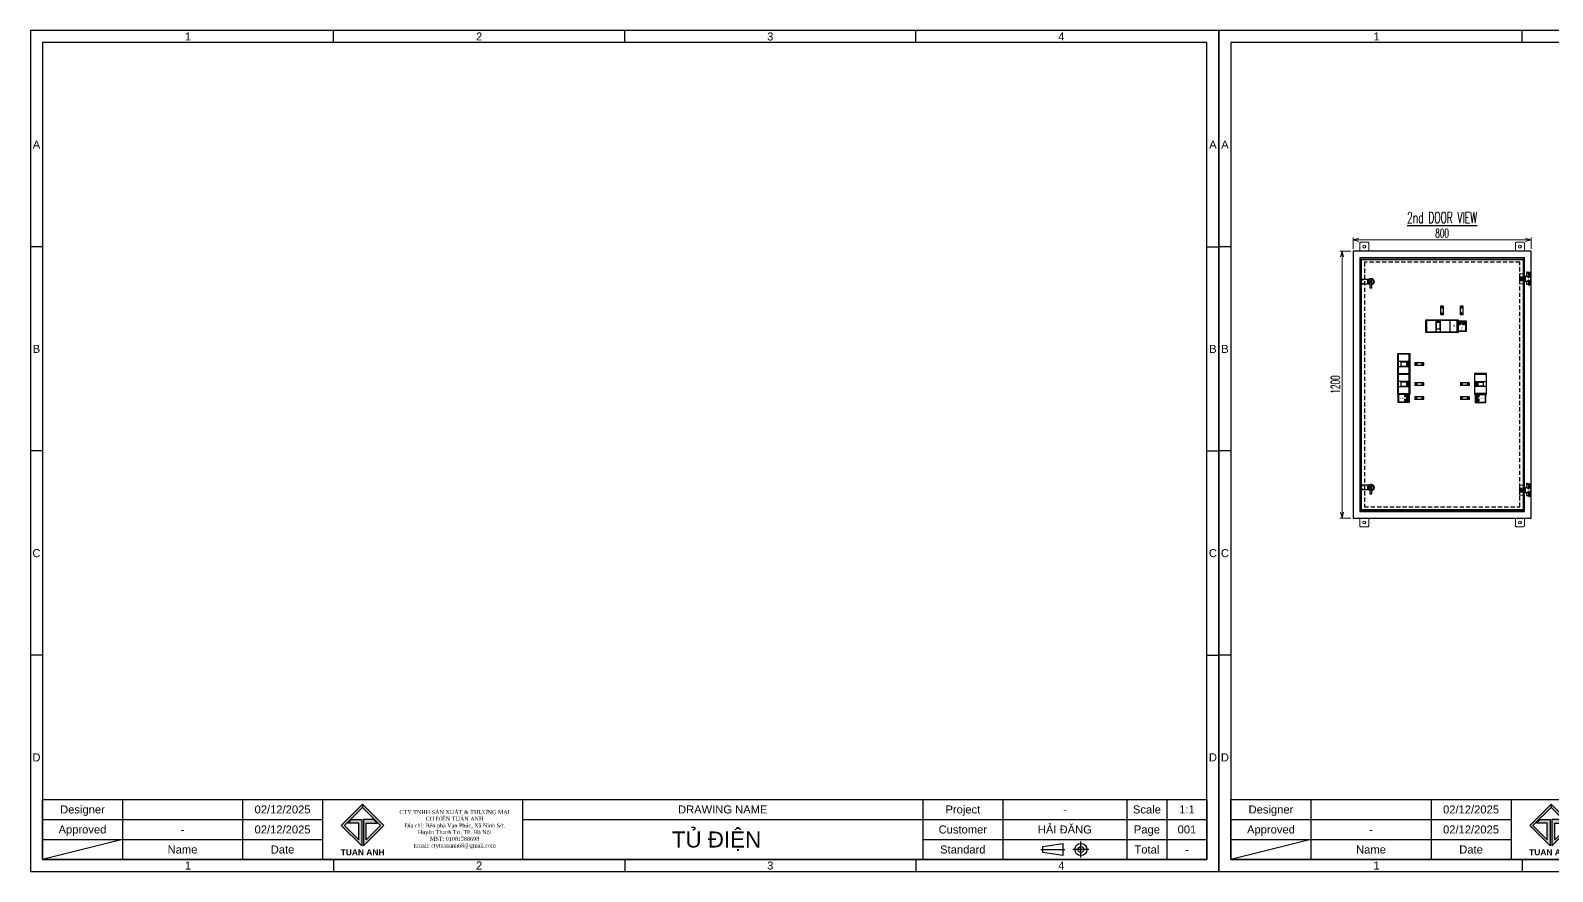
# Model space of a CAD drawing. Header units: millimetres. Extents: x 123558 to 149079, y -1073 to 14418.
# Drawn here: x 123558 to 130405, y 8184 to 11964 of the extents above; entities that cross this region are included whole.
import ezdxf
from ezdxf.enums import TextEntityAlignment as Align

# ---------------------------------------------------------------- set-up
doc = ezdxf.new("R2010")
doc.units = ezdxf.units.MM
doc.header["$LTSCALE"] = 3
doc.linetypes.add('ACAD_ISO04W100', pattern=[30, 24, -3, 0, -3])
doc.linetypes.add('HIDDEN', pattern=[9.525, 6.35, -3.175])
doc.layers.add('0 TĂNG CỨNG', color=7, linetype='Continuous', lineweight=15)
for name, color, linetype in [('@.TEXT', 7, 'Continuous'), ('@.VISIBLE', 7, 'Continuous'), ('centerline', 6, 'ACAD_ISO04W100'), ('dim', 7, 'Continuous'), ('EQUIPMENT', 4, 'Continuous'), ('equipments', 2, 'Continuous'), ('TEXT', 7, 'Continuous')]:
    doc.layers.add(name, color=color, linetype=linetype)
doc.styles.add('Ann_w01', font='romans.shx', dxfattribs={"width": 0.6, "bigfont": 'chineset.shx'})
doc.styles.add('Arial', font='arial.ttf')
doc.styles.add('Tahoma (Input Text)', font='tahoma.ttf')
doc.styles.add('WD_IEC', font='isocp2.shx')
doc.dimstyles.new('Dim 01_SC20', dxfattribs={"dimscale": 20, "dimtxt": 2, "dimasz": 1.3, "dimexe": 0.5, "dimexo": 0.5, "dimgap": 0.5, "dimtad": 1, "dimdec": 1, "dimzin": 12, "dimdsep": 46, "dimtxsty": 'Ann_w01', "dimblk": 'OPEN30', "dimcen": 1.5, "dimclrd": 6, "dimclre": 6, "dimclrt": 3, "dimadec": 1, "dimazin": 3, "dimtm": 1e-09, "dimtfac": 1, "dimtdec": 1, "dimtix": 1, "dimtmove": 0, "dimatfit": 3, "dimldrblk": 'OPEN30', "dimfxl": 1, "dimtolj": 1, "dimlwd": 20, "dimlwe": 20, "dimarcsym": 0})

# ---------------------------------------------------------------- blocks, each defined once
blk = doc.blocks.new('*U100')
at = {"color": 3}
for p, q in [((364.3, -3166.3), (364.3, -3216.3)), ((504.3, -3166.3), (364.3, -3166.3)), ((364.3, -3216.3), (504.3, -3216.3)), ((469.3, -3166.3), (469.3, -3216.3)), ((504.3, -3216.3), (504.3, -3166.3))]:
    blk.add_line(p, q, dxfattribs=at)
for p, q in [((405.8, -3166.3), (405.8, -3216.3)), ((427.8, -3166.3), (405.8, -3166.3)), ((405.8, -3216.3), (427.8, -3216.3)), ((409.3, -3203.9), (409.3, -3169.6)), ((409.3, -3174.4), (409.3, -3169.6)), ((409.3, -3169.6), (424.6, -3169.6)), ((409.3, -3169.6), (424.6, -3169.6)), ((424.6, -3174.4), (409.3, -3174.4)), ((424.6, -3203.9), (409.3, -3203.9)), ((424.6, -3169.6), (424.6, -3203.9)), ((424.6, -3169.6), (424.6, -3174.4)), ((427.8, -3216.3), (427.8, -3166.3))]:
    blk.add_line(p, q)
at = {"color": 1}
blk.add_lwpolyline([(361.3, -3163.3), (507.3, -3163.3), (507.3, -3219.3), (361.3, -3219.3)], close=True, dxfattribs=at)
at = {"layer": 'TEXT', "insert": (484.1, -3184.7), "char_height": 10, "attachment_point": 1, "style": 'Tahoma (Input Text)'}
blk.add_mtext_dynamic_manual_height_columns('N', width=11.015, gutter_width=1, heights=[0], dxfattribs=at)
blk = doc.blocks.new('*U101')
at = {"color": 1}
blk.add_lwpolyline([(-545.9, -2670.3), (-505.9, -2670.3), (-505.9, -2719.3), (-545.9, -2719.3)], close=True, dxfattribs=at)
at = {"color": 3}
blk.add_lwpolyline([(-543.9, -2672.3), (-507.9, -2672.3), (-507.9, -2717.3), (-543.9, -2717.3)], close=True, dxfattribs=at)
for points in [[(-541.9, -2677.8), (-509.9, -2677.8), (-509.9, -2681.3), (-541.9, -2681.3)], [(-538.9, -2681.3), (-530.9, -2681.3), (-530.9, -2689.3), (-538.9, -2689.3)], [(-520.9, -2681.3), (-512.9, -2681.3), (-512.9, -2689.3), (-520.9, -2689.3)]]:
    blk.add_lwpolyline(points, close=True)
at = {"insert": (-527.6, -2711.6), "char_height": 4, "attachment_point": 1, "rotation": 90, "style": 'Tahoma (Input Text)'}
blk.add_mtext_dynamic_manual_height_columns('BKN-2P', width=23.322, gutter_width=1, heights=[0], dxfattribs=at)
blk = doc.blocks.new('*U102')
for p, q in [((351.4, -3187.6, -40.3), (351.4, -3219.1, -40.3)), ((368.9, -3187.6, -40.3), (351.4, -3187.6, -40.3)), ((351.4, -3189.2, -40.3), (368.9, -3189.2, -40.3)), ((351.4, -3194.6, -40.3), (368.9, -3194.6, -40.3)), ((368.9, -3219.1, -40.3), (368.9, -3187.6, -40.3)), ((351.4, -3219.1, -40.3), (368.9, -3219.1, -40.3))]:
    blk.add_line(p, q)
at = {"color": 1}
blk.add_lwpolyline([(312.9, -3179.6), (406.9, -3179.6), (406.9, -3233.6), (312.9, -3233.6)], close=True, dxfattribs=at)
at = {"color": 3}
blk.add_lwpolyline([(314.9, -3231.6), (404.9, -3231.6), (404.9, -3181.6), (314.9, -3181.6)], close=True, dxfattribs=at)
at = {"color": 3, "elevation": -40.3}
blk.add_lwpolyline([(348.9, -3231.6), (370.9, -3231.6), (370.9, -3181.6), (348.9, -3181.6)], close=True, dxfattribs=at)
blk = doc.blocks.new('*U237')
at = {"color": 7, "lineweight": 9}
blk.add_lwpolyline([(58246.6, 22747.7), (58210.6, 22747.7, 0.414214), (58208.6, 22745.7), (58208.6, 22736.7, 0.414214), (58210.6, 22734.7), (58246.6, 22734.7, 0.414214), (58248.6, 22736.7), (58248.6, 22745.7, 0.414214)], format="xyb", close=True, dxfattribs=at)
blk.add_lwpolyline([(58246.6, 22747.7), (58210.6, 22747.7, 0.414214), (58208.6, 22745.7), (58208.6, 22736.7, 0.414214), (58210.6, 22734.7), (58246.6, 22734.7, 0.414214), (58248.6, 22736.7), (58248.6, 22745.7, 0.414214)], format="xyb", close=True, dxfattribs=at)
at = {"color": 6, "linetype": 'HIDDEN', "lineweight": 9, "ltscale": 10}
blk.add_lwpolyline([(58246.6, 22746.2), (58210.6, 22746.2, 0.414214), (58210.1, 22745.7), (58210.1, 22736.7, 0.414214), (58210.6, 22736.2), (58246.6, 22736.2, 0.414214), (58247.1, 22736.7), (58247.1, 22745.7, 0.414214)], format="xyb", close=True, dxfattribs=at)
blk.add_lwpolyline([(58246.6, 22746.2), (58210.6, 22746.2, 0.414214), (58210.1, 22745.7), (58210.1, 22736.7, 0.414214), (58210.6, 22736.2), (58246.6, 22736.2, 0.414214), (58247.1, 22736.7), (58247.1, 22745.7, 0.414214)], format="xyb", close=True, dxfattribs=at)
at = {"linetype": 'ByBlock', "lineweight": 9}
for centre in [(58215.3, 22741.2), (58241.9, 22741.2)]:
    blk.add_circle(centre, 2.4, dxfattribs=at)
at = {"style": 'WD_IEC', "width": 0.9}
blk.add_text('NAME LOAD', height=3.2, dxfattribs=at).set_placement((58228.8, 22741.1), align=Align.MIDDLE_CENTER)
blk.add_text('NAME LOAD', height=3.2, dxfattribs=at).set_placement((58228.8, 22741.1), align=Align.MIDDLE_CENTER)
blk = doc.blocks.new('Standard ISO')
at = {"color": 6}
for p, q in [((-6, 0), (0, 0)), ((6, 0), (2, 0)), ((4, -2), (4, 2))]:
    blk.add_line(p, q, dxfattribs=at)
blk.add_lwpolyline([(-0.5, 1.5), (-0.5, -1.5), (-5.5, -0.75), (-5.5, 0.75), (-0.5, 1.5)])
for radius in [1.5, 0.75]:
    blk.add_circle((4, 0), radius)
blk = doc.blocks.new('A$C4dbb82d6')
at = {"layer": '@.VISIBLE'}
h = blk.add_hatch(color=30, dxfattribs=at)
h.dxf.hatch_style = 1
h.paths.add_polyline_path([(0.21, 4.97), (3.62, 1.56), (3.62, 5.97), (1.92, 5.97), (1.3, 5.35), (3.12, 5.35), (3.12, 2.59), (0.74, 4.97), (3.75, 7.98), (3.75, 8.51)])
h = blk.add_hatch(color=150, dxfattribs=at)
h.dxf.hatch_style = 1
h.paths.add_polyline_path([(6.76, 4.97), (4.37, 2.59), (4.37, 5.35), (6.2, 5.35), (5.58, 5.97), (3.88, 5.97), (3.88, 1.56), (7.29, 4.97), (3.75, 8.51), (3.75, 7.98)])
at = {"layer": '@.VISIBLE', "color": 30}
blk.add_lwpolyline([(3.62, 5.97), (3.62, 1.56), (0.21, 4.97), (3.75, 8.51), (3.75, 7.98), (0.74, 4.97), (3.12, 2.59), (3.12, 5.35), (1.3, 5.35), (1.92, 5.97)], close=True, dxfattribs=at)
at = {"layer": '@.VISIBLE', "color": 150}
blk.add_lwpolyline([(3.88, 5.97), (3.88, 1.56), (7.29, 4.97), (3.75, 8.51), (3.75, 7.98), (6.76, 4.97), (4.37, 2.59), (4.37, 5.35), (6.2, 5.35), (5.58, 5.97)], close=True, dxfattribs=at)
at = {"layer": '@.VISIBLE', "color": 30, "insert": (3.75, 0.51), "char_height": 1, "attachment_point": 5, "style": 'Ann_w01'}
blk.add_mtext_dynamic_manual_height_columns('{\\fArial|b1|i0|c0|p34;\\W1;TUAN ANH}', width=7.5, gutter_width=49.6, heights=[0], dxfattribs=at)
blk = doc.blocks.new('KHUNG BAN VE (Made by Tung)')
at = {"layer": '@.VISIBLE', "color": 8}
for p, q in [((75.75, 207), (75.75, 210)), ((148.5, 207), (148.5, 210)), ((221.25, 207), (221.25, 210)), ((3, 156), (0, 156)), ((294, 156), (297, 156)), ((3, 105), (0, 105)), ((294, 105), (297, 105)), ((3, 54), (0, 54)), ((294, 54), (297, 54)), ((23, 18), (23, 3)), ((53, 18), (53, 3)), ((73, 18), (73, 3)), ((123, 18), (123, 3)), ((223, 18), (223, 3)), ((243, 18), (243, 3)), ((274, 18), (274, 3)), ((284, 18), (284, 3)), ((3, 13), (73, 13)), ((123, 13), (294, 13)), ((3, 8), (73, 8)), ((23, 8), (3, 3)), ((223, 8), (294, 8)), ((75.75, 3), (75.75, 0)), ((148.5, 3), (148.5, 0)), ((221.25, 3), (221.25, 0))]:
    blk.add_line(p, q, dxfattribs=at)
for points in [[(0, 0), (297, 0), (297, 210), (0, 210)], [(3, 3), (294, 3), (294, 207), (3, 207)], [(3, 18), (294, 18), (294, 3), (3, 3)]]:
    blk.add_lwpolyline(points, close=True, dxfattribs=at)
at = {"xscale": 1.5, "yscale": 1.5, "zscale": 1.5}
blk.add_blockref('A$C4dbb82d6', (77.375, 4.041), dxfattribs=at)
blk.add_blockref('Standard ISO', (258.5, 5.5))
at = {"layer": '@.TEXT', "color": 1, "style": 'Arial'}
for s, p in [('1', (39.375, 208.5)), ('2', (112.125, 208.5)), ('3', (184.875, 208.5)), ('4', (257.625, 208.5)), ('A', (1.5, 181.5)), ('A', (295.5, 181.5)), ('B', (1.5, 130.5)), ('B', (295.5, 130.5)), ('C', (1.5, 79.5)), ('C', (295.5, 79.5)), ('D', (1.5, 28.5)), ('D', (295.5, 28.5)), ('02/12/2025', (63, 15.5)), ('02/12/2025', (63, 10.5)), ('1', (39.375, 1.5)), ('2', (112.125, 1.5)), ('3', (184.875, 1.5)), ('4', (257.625, 1.5))]:
    blk.add_text(s, height=2, dxfattribs=at).set_placement(p, align=Align.MIDDLE_CENTER)
at = {"layer": '@.TEXT', "color": 2, "style": 'Arial'}
for s, p in [('Designer', (13, 15.5)), ('DRAWING NAME', (173, 15.5)), ('Project', (233, 15.5)), ('Scale', (279, 15.5)), ('Approved', (13, 10.5)), ('Customer', (233, 10.5)), ('Page', (279, 10.5)), ('Name', (38, 5.5)), ('Date', (63, 5.5)), ('Standard', (233, 5.5)), ('Total', (279, 5.5))]:
    blk.add_text(s, height=2, dxfattribs=at).set_placement(p, align=Align.MIDDLE_CENTER)
at = {"layer": '@.TEXT', "color": 1, "style": 'Arial'}
for tag, height, p in [('DESIGNER_NAME', 2, (38, 15.5)), ('PROJECT_CODE', 2, (258.5, 15.5)), ('SCALE', 2, (289, 15.5)), ('APPROVED_NAME', 2, (38, 10.5)), ('CUSTOMER_NAME', 2, (258.5, 10.5)), ('PAGE', 2, (289, 10.5)), ('DRAWING_NAME', 4, (173, 8)), ('TOTAL', 2, (289, 5.5))]:
    blk.add_attdef(tag, text='', height=height, dxfattribs=at).set_placement(p, align=Align.MIDDLE_CENTER)
at = {"layer": '@.VISIBLE', "color": 30, "insert": (106, 10.5), "char_height": 1, "attachment_point": 5, "style": 'Ann_w01'}
blk.add_mtext_dynamic_manual_height_columns('{\\fTimes New Roman|b0|i0|c0|p18;\\W1;CTY TNHH SẢN XUẤT & THƯƠNG MẠI CƠ ĐIỆN TUẤN ANH\\PĐịa chỉ: Bến phà Vạn Phúc, Xã Ninh Sở, Huyện Thanh Trì, TP. Hà Nội\\PMST: 01081588698\\PEmail: ctytuananh68@gmail.com}', width=28.70976, gutter_width=99.197, heights=[0], dxfattribs=at)
blk = doc.blocks.new('HL036-1 Front')
at = {"layer": 'EQUIPMENT', "color": 8, "linetype": 'Continuous'}
blk.add_lwpolyline([(-10.8, -12.5), (-10.8, 12.5), (10.8, 12.5), (10.8, -12.5)], close=True, dxfattribs=at)
at = {"layer": 'EQUIPMENT', "linetype": 'Continuous'}
for points in [[(4.7, 24), (-6.8, 24), (-6.8, 12.5)], [(4.7, 12.5), (4.7, 25.5), (4.5, 25.9), (4.2, 26.3), (3.8, 26.5), (-6, 28.2), (-5.7, 30.1), (-5.3, 32.1), (-6, 28.2)], [(-5.3, 32.1), (4.5, 30.4), (5.9, 29.9), (7, 29.2), (7.9, 28.1), (8.4, 26.8), (8.6, 25.5), (8.6, 12.5)], [(8.6, 24), (9.7, 24), (9.7, 12.6), (-1, 12.6), (-1, 12.5)], [(4.6, 24), (4.6, 12.6)], [(-6.8, -12.5), (-6.8, -24), (4.7, -24)], [(8.6, -24), (9.7, -24), (9.7, -12.6), (-1, -12.6), (-1, -12.5)], [(4.6, -24), (4.6, -12.6)], [(4.7, -12.5), (4.7, -24.5), (8.6, -24.5), (8.6, -12.5)], [(8.6, -27.5), (8.6, -25.2), (4.7, -25.2), (4.7, -27.5)], [(5.2, -24.5), (5.2, -24.5)], [(5.2, -25.1), (5.2, -25.2)], [(8.1, -24.5), (8.1, -24.5)], [(8.1, -25.1), (8.1, -25.2)], [(8.7, -24), (8.7, -12.6)]]:
    blk.add_lwpolyline(points, dxfattribs=at)
for points in [[(4.3, -24.5), (9, -24.5), (9, -25.1), (4.3, -25.1)], [(5.6, -30.5), (4.7, -27.5), (8.6, -27.5), (7.7, -30.5)]]:
    blk.add_lwpolyline(points, close=True, dxfattribs=at)
at = {"layer": 'EQUIPMENT', "color": 8, "linetype": 'Continuous'}
for centre, radius in [((3.2, 8.5), 3.75), ((3.2, 8.5), 2.25), ((3.2, -8.5), 3.75), ((3.2, -8.5), 2.25)]:
    blk.add_circle(centre, radius, dxfattribs=at)
blk = doc.blocks.new('HL025-2.2 Front')
at = {"layer": 'centerline', "lineweight": 0}
for p, q in [((12.8, 16), (10.8, 16)), ((12.8, -16), (10.8, -16))]:
    blk.add_line(p, q, dxfattribs=at)
at = {"layer": 'equipments', "lineweight": 0}
for p, q in [((7, 9.5), (-7, 9.5)), ((11.8, 9.5), (-7, 9.5)), ((7, 7.5), (-7, 7.5)), ((7, -7.5), (-7, -7.5)), ((7, -9.5), (-7, -9.5)), ((11.8, -9.5), (-7, -9.5))]:
    blk.add_line(p, q, dxfattribs=at)
for points in [[(11.8, 9.5), (11.8, 22.5), (-7, 22.5), (-7, -22.5), (11.8, -22.5), (11.8, -9.5)], [(7, -7.5), (7, -7.5), (7, 7.5), (7, 7.5)]]:
    blk.add_lwpolyline(points, dxfattribs=at)
for points in [[(7, 9.5), (-7, 9.5), (-7, 7.5), (7, 7.5)], [(7, -9.5), (-7, -9.5), (-7, -7.5), (7, -7.5)]]:
    blk.add_lwpolyline(points, close=True, dxfattribs=at)
blk.add_circle((0, 0), 3, dxfattribs=at)
blk = doc.blocks.new('MS406')
at = {"layer": 'EQUIPMENT'}
for points in [[(-10.5, 10), (-47.5, 10), (-47.5, -10), (-10.5, -10)], [(-35.5, 7.8), (-47.5, 3.7)], [(-4.5, 13.8), (-4.5, -28.5), (4.5, -28.5), (4.5, 13.8)], [(-0.8, 2.5), (-0.8, 0.8), (-2.5, 0.8)], [(0.8, 2.5), (0.8, 0.8), (2.5, 0.8)], [(-47.5, -3.7), (-35.5, -7.8)], [(-0.8, -2.5), (-0.8, -0.8), (-2.5, -0.8)], [(0.8, -2.5), (0.8, -0.8), (2.5, -0.8)]]:
    blk.add_lwpolyline(points, dxfattribs=at)
at = {"layer": 'EQUIPMENT', "color": 8}
blk.add_lwpolyline([(-11, 4.8), (-11, 2.2), (-12.5, 2.2, 0.088933), (-12.5, -2.3), (-11, -2.3), (-11, -4.8, 0.189345), (-4.8, -11), (-2.3, -11), (-2.3, -12.5, 0.088933), (2.2, -12.5), (2.2, -11), (4.8, -11, 0.189345), (11, -4.8), (11, -2.3), (12.5, -2.3, 0.088933), (12.5, 2.2), (11, 2.2), (11, 4.8, 0.189345), (4.8, 11), (2.2, 11), (2.2, 12.5, 0.088933), (-2.3, 12.5), (-2.3, 11), (-4.8, 11, 0.189345)], format="xyb", close=True, dxfattribs=at)
at = {"layer": 'EQUIPMENT'}
for radius in [14.5, 2.67]:
    blk.add_circle((0, 0), radius, dxfattribs=at)
blk = doc.blocks.new('tai treo')
at = {"layer": '0 TĂNG CỨNG'}
blk.add_lwpolyline([(20, -20), (-20, -20), (-20, 15, -0.414214), (-15, 20), (15, 20, -0.414214), (20, 15)], format="xyb", close=True, dxfattribs=at)
blk.add_circle((0, 0), 6.5, dxfattribs=at)
blk = doc.blocks.new('_Open30')
at = {"color": 0, "linetype": 'ByBlock', "lineweight": -2}
for p, q in [((-1, 0.27), (0, 0)), ((0, 0), (-1, -0.27)), ((0, 0), (-1, 0))]:
    blk.add_line(p, q, dxfattribs=at)
blk = doc.blocks.new('*D226')
at = {"layer": '@.VISIBLE', "color": 6, "lineweight": 20, "transparency": 16777216}
for p, q in [((129498.3, 10972.9), (129448.3, 10972.9)), ((129458.3, 9798.9), (129458.3, 10946.9)), ((129498.3, 9772.9), (129448.3, 9772.9))]:
    blk.add_line(p, q, dxfattribs=at)
at = {"layer": 'Defpoints', "color": 0, "transparency": 16777216}
for p in [(129458.3, 10972.9), (129508.3, 10972.9), (129508.3, 9772.9)]:
    blk.add_point(p, dxfattribs=at)
at = {"layer": '@.VISIBLE', "color": 6, "lineweight": 20, "transparency": 16777216, "xscale": 26, "yscale": 26, "zscale": 26}
for p, rotation in [((129458.3, 10972.9), 90), ((129458.3, 9772.9), 270)]:
    blk.add_blockref('_Open30', p, dxfattribs=dict(at, rotation=rotation))
at = {"layer": '@.VISIBLE', "color": 3, "transparency": 16777216, "insert": (129428.3, 10372.9), "char_height": 40, "attachment_point": 5, "rotation": 90, "style": 'Ann_w01'}
blk.add_mtext('\\A1;1200', dxfattribs=at)
blk = doc.blocks.new('*D227')
at = {"layer": '@.VISIBLE', "color": 6, "lineweight": 20, "transparency": 16777216}
for p, q in [((129508.3, 10982.9), (129508.3, 11032.9)), ((130308.3, 10982.9), (130308.3, 11032.9)), ((129534.3, 11022.9), (130282.3, 11022.9))]:
    blk.add_line(p, q, dxfattribs=at)
at = {"layer": 'Defpoints', "color": 0, "transparency": 16777216}
for p in [(129508.3, 10972.9), (130308.3, 11022.9), (130308.3, 10972.9)]:
    blk.add_point(p, dxfattribs=at)
at = {"layer": '@.VISIBLE', "color": 6, "lineweight": 20, "transparency": 16777216, "xscale": 26, "yscale": 26, "zscale": 26, "rotation": 180}
blk.add_blockref('_Open30', (129508.3, 11022.9), dxfattribs=at)
at = {"layer": '@.VISIBLE', "color": 6, "lineweight": 20, "transparency": 16777216, "xscale": 26, "yscale": 26, "zscale": 26}
blk.add_blockref('_Open30', (130308.3, 11022.9), dxfattribs=at)
at = {"layer": '@.VISIBLE', "color": 3, "transparency": 16777216, "insert": (129908.3, 11052.9), "char_height": 40, "attachment_point": 5, "style": 'Ann_w01'}
blk.add_mtext('\\A1;800', dxfattribs=at)

msp = doc.modelspace()

# ---------------------------------------------------------------- linework, layer by layer
at = {"layer": '@.VISIBLE'}
for points in [[(129508.35, 9772.89), (130308.35, 9772.89), (130308.35, 10972.89), (129508.35, 10972.89)], [(129538.35, 9802.89), (130278.35, 9802.89), (130278.35, 10942.89), (129538.35, 10942.89)]]:
    msp.add_lwpolyline(points, close=True, dxfattribs=at)
at = {"layer": '@.VISIBLE', "color": 6}
for points in [[(129538.85, 9803.39), (130277.85, 9803.39), (130277.85, 10942.39), (129538.85, 10942.39)], [(129540.35, 9804.89), (130276.35, 9804.89), (130276.35, 10940.89), (129540.35, 10940.89)]]:
    msp.add_lwpolyline(points, close=True, dxfattribs=at)
at = {"layer": '@.VISIBLE', "color": 4}
msp.add_lwpolyline([(129545.85, 10935.39), (130272.85, 10935.39), (130272.85, 9810.39), (129545.85, 9810.39)], close=True, dxfattribs=at)
at = {"layer": '@.VISIBLE', "color": 6, "linetype": 'HIDDEN'}
msp.add_lwpolyline([(129558.85, 9823.39), (130257.85, 9823.39), (130257.85, 10922.39), (129558.85, 10922.39)], close=True, dxfattribs=at)
at = {"layer": '@.VISIBLE', "color": 4}
for points in [[(130259.05, 10847.89), (130259.05, 10847.89, 0.4142136), (130262.55, 10844.39), (130265.55, 10844.39, 0.4142136), (130269.05, 10847.89), (130269.05, 10847.89, 0.4142136), (130265.55, 10851.39), (130262.55, 10851.39, 0.4142136)], [(130259.05, 9897.89), (130259.05, 9897.89, 0.4142136), (130262.55, 9894.39), (130265.55, 9894.39, 0.4142136), (130269.05, 9897.89), (130269.05, 9897.89, 0.4142136), (130265.55, 9901.39), (130262.55, 9901.39, 0.4142136)]]:
    msp.add_lwpolyline(points, format="xyb", close=True, dxfattribs=at)

# ---------------------------------------------------------------- block references
for name, p in [('tai treo', (129558.35, 10992.89)), ('*U100', (129474.06, 13826.17)), ('*U101', (130522.24, 13329.72)), ('*U237', (71577.23, -12276.28, 80.55)), ('*U237', (71577.23, -12366.28, 161.11)), ('*U237', (71577.23, -12429.28, 80.55))]:
    msp.add_blockref(name, p)
at = {"xscale": -1}
for name, p in [('tai treo', (130258.35, 10992.89)), ('*U237', (188239.72, -12366.28, 241.66)), ('*U237', (188239.72, -12429.28, 161.11))]:
    msp.add_blockref(name, p, dxfattribs=at)
for name, p, rotation in [('*U237', (152649.51, -47522.74), 90), ('*U237', (152737.51, -47522.74), 90), ('*U102', (132942.43, 10824.82, 80.55), 270), ('*U102', (132942.43, 10734.82, 161.11), 270), ('*U101', (132430.68, 9785.99, 161.11), 270), ('tai treo', (130258.35, 9752.89), 180)]:
    msp.add_blockref(name, p, dxfattribs=dict(rotation=rotation))
for name, p, rotation in [('*U102', (126874.52, 10734.82, 241.66), 89.99999999993733), ('*U101', (127386.26, 9785.99, 241.66), 89.99999999993733), ('tai treo', (129558.35, 9752.89), 180)]:
    msp.add_blockref(name, p, dxfattribs=dict(at, rotation=rotation))
at = {"layer": '@.VISIBLE'}
ref = msp.add_blockref('KHUNG BAN VE (Made by Tung)', (123558.5, 8184.06), dxfattribs=dict(at, xscale=18, yscale=18, zscale=18))
ref.add_attrib('APPROVED_NAME', '-', dxfattribs={"layer": '@.TEXT', "color": 1, "height": 36, "style": 'Arial'}).set_placement((124242.5, 8373.06), align=Align.MIDDLE_CENTER)
ref.add_attrib('TOTAL', '-', dxfattribs={"layer": '@.TEXT', "color": 1, "height": 36, "style": 'Arial'}).set_placement((128760.5, 8283.06), align=Align.MIDDLE_CENTER)
ref.add_attrib('PAGE', '001', dxfattribs={"layer": '@.TEXT', "color": 1, "height": 36, "style": 'Arial'}).set_placement((128760.5, 8373.06), align=Align.MIDDLE_CENTER)
ref.add_attrib('SCALE', '1:1', dxfattribs={"layer": '@.TEXT', "color": 1, "height": 36, "style": 'Arial'}).set_placement((128760.5, 8463.06), align=Align.MIDDLE_CENTER)
ref.add_attrib('CUSTOMER_NAME', 'HẢI ĐĂNG', dxfattribs={"layer": '@.TEXT', "color": 1, "height": 36, "style": 'Arial'}).set_placement((128211.5, 8373.06), align=Align.MIDDLE_CENTER)
ref.add_attrib('PROJECT_CODE', '-', dxfattribs={"layer": '@.TEXT', "color": 1, "height": 36, "style": 'Arial'}).set_placement((128211.5, 8463.06), align=Align.MIDDLE_CENTER)
ref.add_attrib('DRAWING_NAME', 'TỦ ĐIỆN  ', dxfattribs={"layer": '@.TEXT', "color": 1, "height": 72, "style": 'Arial'}).set_placement((126672.5, 8328.06), align=Align.MIDDLE_CENTER)
ref = msp.add_blockref('KHUNG BAN VE (Made by Tung)', (128904.5, 8184.06), dxfattribs=dict(at, xscale=18, yscale=18, zscale=18))
ref.add_attrib('APPROVED_NAME', '-', dxfattribs={"layer": '@.TEXT', "color": 1, "height": 36, "style": 'Arial'}).set_placement((129588.5, 8373.06), align=Align.MIDDLE_CENTER)
ref.add_attrib('TOTAL', '-', dxfattribs={"layer": '@.TEXT', "color": 1, "height": 36, "style": 'Arial'}).set_placement((134106.5, 8283.06), align=Align.MIDDLE_CENTER)
ref.add_attrib('PAGE', '001', dxfattribs={"layer": '@.TEXT', "color": 1, "height": 36, "style": 'Arial'}).set_placement((134106.5, 8373.06), align=Align.MIDDLE_CENTER)
ref.add_attrib('SCALE', '1:1', dxfattribs={"layer": '@.TEXT', "color": 1, "height": 36, "style": 'Arial'}).set_placement((134106.5, 8463.06), align=Align.MIDDLE_CENTER)
ref.add_attrib('CUSTOMER_NAME', 'HẢI ĐĂNG', dxfattribs={"layer": '@.TEXT', "color": 1, "height": 36, "style": 'Arial'}).set_placement((133557.5, 8373.06), align=Align.MIDDLE_CENTER)
ref.add_attrib('PROJECT_CODE', '-', dxfattribs={"layer": '@.TEXT', "color": 1, "height": 36, "style": 'Arial'}).set_placement((133557.5, 8463.06), align=Align.MIDDLE_CENTER)
ref.add_attrib('DRAWING_NAME', 'TỦ ĐIỆN  ', dxfattribs={"layer": '@.TEXT', "color": 1, "height": 72, "style": 'Arial'}).set_placement((132018.5, 8328.06), align=Align.MIDDLE_CENTER)
at = {"layer": 'EQUIPMENT'}
for p in [(129588.35, 10835.39), (129588.35, 9910.39)]:
    msp.add_blockref('MS406', p, dxfattribs=at)
at = {"layer": 'equipments'}
for name, p in [('HL025-2.2 Front', (130264.05, 10847.89)), ('HL036-1 Front', (130294.55, 10847.89)), ('HL036-1 Front', (130294.55, 9897.89)), ('HL025-2.2 Front', (130264.05, 9897.89))]:
    msp.add_blockref(name, p, dxfattribs=at)

# ---------------------------------------------------------------- texts
at = {"layer": 'dim', "color": 2, "insert": (129908.35, 11122.89), "char_height": 50, "attachment_point": 5, "style": 'Ann_w01'}
msp.add_mtext('\\A1;{\\L2nd DOOR VIEW}', dxfattribs=at)

# ---------------------------------------------------------------- dimensions: what is measured, and where the dimension line sits
at = {"layer": '@.VISIBLE'}
dim = msp.add_linear_dim(base=(130308.35, 11022.89), p1=(129508.35, 10972.89), p2=(130308.35, 10972.89), dimstyle='Dim 01_SC20', dxfattribs=at)
dim.commit()
dim.dimension.update_dxf_attribs({"geometry": '*D227', "text_midpoint": (129908.35, 11052.89)})
dim = msp.add_linear_dim(base=(129458.35, 10972.89), p1=(129508.35, 9772.89), p2=(129508.35, 10972.89), angle=90, dimstyle='Dim 01_SC20', dxfattribs=at)
dim.commit()
dim.dimension.update_dxf_attribs({"geometry": '*D226', "text_midpoint": (129428.35, 10372.89)})

doc.saveas('drawing.dxf')
